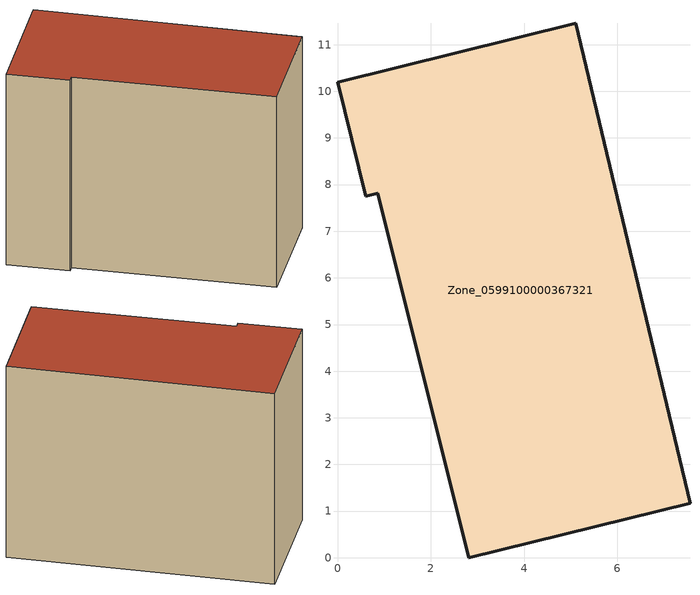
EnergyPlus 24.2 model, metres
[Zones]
Zone_0599100000367321
 floor ground (C_G): 0.86,7.81 0.61,7.75 0,10.19 5.1,11.46 7.56,1.17 2.82,0 z0
 wall outside (C_F): 5.1,11.46 0,10.19 0.61,7.75 0.86,7.81 2.82,0 7.56,1.17 5.1,11.46 z0:8.37
 roof outside (C_R): 2.82,0 7.56,1.17 5.1,11.46 0,10.19 0.61,7.75 0.86,7.81 z8.37
[BUILDING]
Pand.0599100000367321: North Axis=0; Terrain=City; Loads Convergence Tolerance Value=0.04; Temperature Convergence Tolerance Value=0.4; Solar Distribution=FullExterior; Maximum Number of Warmup Days=25; Minimum Number of Warmup Days=1
[Site:Location]
Rotterdam.The.Hague.AP_ZH_NLD Design_Conditions: Latitude=51.96; Longitude=4.45; Time Zone=1; Elevation=-4.5
[SITE:GROUNDTEMPERATURE:BUILDINGSURFACE]
18, 18, 18, 18, 18, 18, 18, 18, 18, 18, 18, 18
[MATERIAL] Thermal Absorptance=0.9; Solar Absorptance=0.7; Visible Absorptance=0.7
Name | Roughness | Thickness | Conductivity | Density | Specific Heat
G.TI.1992-2005 | MediumSmooth | 0.15 | 0.06 | 540 | 1210
F.TI.1992-2005 | Rough | 0.3 | 0.12 | 1920 | 840
R.TI.1992-2005 | MediumRough | 0.2 | 0.08 | 1500 | 1000
[CONSTRUCTION]
C_G: G.TI.1992-2005
C_F: F.TI.1992-2005
C_R: R.TI.1992-2005
[ZONE]
Zone_0599100000367321: Type=1; Multiplier=1; Ceiling Height=Autocalculate; Volume=Autocalculate; Floor Area=autocalculate; Part of Total Floor Area=Yes
[ZONEINFILTRATION:DESIGNFLOWRATE]
Infil_Zone_0599100000367321: Zone or ZoneList or Space or SpaceList=Zone_0599100000367321; Schedule=AlwaysOn; Design Flow Rate Calculation Method=Flow/Area; Flow Rate per Floor Area=0.0015; Constant Term Coefficient=1; Temperature Term Coefficient=0; Velocity Term Coefficient=0; Velocity Squared Term Coefficient=0
[HVACTEMPLATE:ZONE:IDEALLOADSAIRSYSTEM]
Zone_0599100000367321: Maximum Heating Supply Air Temperature=50; Minimum Cooling Supply Air Temperature=13; Maximum Heating Supply Air Humidity Ratio=0.0156; Minimum Cooling Supply Air Humidity Ratio=0.0077; Heating Limit=NoLimit; Cooling Limit=NoLimit; Dehumidification Control Type=ConstantSensibleHeatRatio; Cooling Sensible Heat Ratio=0.7; Dehumidification Setpoint=60; Humidification Control Type=None; Humidification Setpoint=30; Outdoor Air Method=None; Outdoor Air Flow Rate per Person=0.00944; Outdoor Air Flow Rate per Zone Floor Area=0; Outdoor Air Flow Rate per Zone=0; Demand Controlled Ventilation Type=None; Outdoor Air Economizer Type=NoEconomizer; Heat Recovery Type=None; Sensible Heat Recovery Effectiveness=0.7; Latent Heat Recovery Effectiveness=0.65
[ZONECONTROL:THERMOSTAT]
ThermostatControl_Zone_0599100000367321: Zone or ZoneList=Zone_0599100000367321; Control Type Schedule=DualSetpointControlType; Control 1=Thermostat_Zone_0599100000367321; Temperature Difference Between Cutout And Setpoint=0
[THERMOSTATSETPOINT:DUALSETPOINT]
Thermostat_Zone_0599100000367321: Heating Setpoint Temperature Schedule=HeatingSetpoint_Zone_0599100000367321; Cooling Setpoint Temperature Schedule=CoolingSetpoint_Zone_0599100000367321
[SCHEDULE:COMPACT]
HeatingSetpoint_Zone_0599100000367321: Through: 12/31, For: AllDays, Until: 24:00, 21
CoolingSetpoint_Zone_0599100000367321: Through: 12/31, For: AllDays, Until: 24:00, 24
DualSetpointControlType: Through: 12/31, For: AllDays, Until: 24:00, 4
AlwaysOn: Through: 12/31, For: AllDays, Until: 24:00, 1
